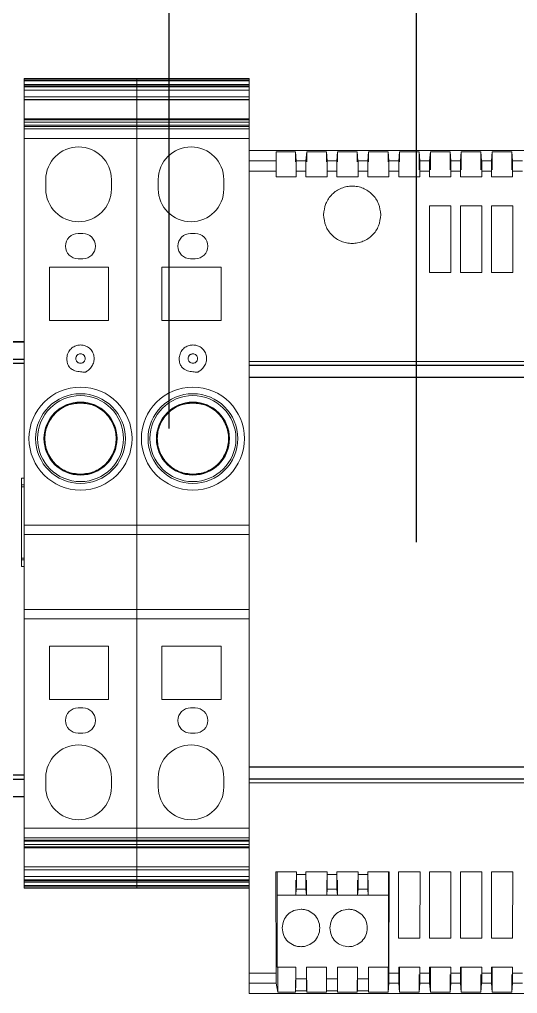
# Model space of a CAD drawing. Extents: x 4137 to 28680, y 2446 to 6814.
# Drawn here: x 7435.5 to 7488.7, y 4269.3 to 4373.3 of the extents above; entities that cross this region are included whole.
import ezdxf

# ---------------------------------------------------------------- set-up
doc = ezdxf.new("R2010")
doc.units = 0
doc.header["$LTSCALE"] = 0.5
doc.layers.get('0').update_dxf_attribs({"linetype": 'CONTINUOUS'})
for name, color, linetype in [('ARCEER', 3, 'CONTINUOUS'), ('DIM', 5, 'CONTINUOUS'), ('VOL', 2, 'CONTINUOUS')]:
    doc.layers.add(name, color=color, linetype=linetype)

msp = doc.modelspace()

# ---------------------------------------------------------------- linework, layer by layer
at = {"color": 7, "linetype": 'Continuous', "lineweight": 15}
for p, q in [((7436.02, 4366.99), (7448.02, 4366.99)), ((7436.02, 4366.99), (7436.02, 4366.84)), ((7436.02, 4366.84), (7448.02, 4366.84)), ((7436.02, 4366.84), (7436.02, 4366.73)), ((7436.02, 4366.73), (7448.02, 4366.73)), ((7436.02, 4366.73), (7436.02, 4366.34)), ((7436.02, 4366.34), (7448.02, 4366.34)), ((7436.02, 4366.34), (7436.02, 4366.22)), ((7436.02, 4366.22), (7448.02, 4366.22)), ((7436.02, 4366.22), (7436.02, 4366.11)), ((7436.02, 4366.11), (7448.02, 4366.11)), ((7436.02, 4366.11), (7436.02, 4365.76)), ((7448.02, 4366.99), (7448.02, 4366.84)), ((7448.02, 4366.99), (7460.02, 4366.99)), ((7448.02, 4366.73), (7448.02, 4366.84)), ((7448.02, 4366.84), (7460.02, 4366.84)), ((7448.02, 4366.34), (7448.02, 4366.73)), ((7448.02, 4366.73), (7460.02, 4366.73)), ((7448.02, 4366.22), (7448.02, 4366.34)), ((7448.02, 4366.34), (7460.02, 4366.34)), ((7448.02, 4366.11), (7448.02, 4366.22)), ((7448.02, 4366.22), (7460.02, 4366.22)), ((7448.02, 4366.11), (7460.02, 4366.11)), ((7448.02, 4365.76), (7448.02, 4366.11)), ((7460.02, 4366.99), (7460.02, 4366.84)), ((7460.02, 4366.73), (7460.02, 4366.84)), ((7460.02, 4366.34), (7460.02, 4366.73)), ((7460.02, 4366.22), (7460.02, 4366.34)), ((7460.02, 4366.11), (7460.02, 4366.22)), ((7460.02, 4365.76), (7460.02, 4366.11)), ((7436.02, 4365.76), (7448.02, 4365.76)), ((7436.02, 4365.05), (7436.02, 4365.76)), ((7448.02, 4365.05), (7436.02, 4365.05)), ((7436.02, 4365.05), (7436.02, 4364.73)), ((7448.02, 4365.76), (7448.02, 4365.05)), ((7448.02, 4365.76), (7460.02, 4365.76)), ((7448.02, 4364.73), (7448.02, 4365.05)), ((7460.02, 4365.05), (7448.02, 4365.05)), ((7460.02, 4365.76), (7460.02, 4365.05)), ((7460.02, 4364.73), (7460.02, 4365.05)), ((7448.02, 4364.73), (7436.02, 4364.73)), ((7436.02, 4364.73), (7436.02, 4364.7)), ((7448.02, 4364.7), (7436.02, 4364.7)), ((7436.02, 4364.7), (7436.02, 4362.7)), ((7460.02, 4364.73), (7448.02, 4364.73)), ((7448.02, 4364.73), (7448.02, 4364.7)), ((7448.02, 4362.7), (7448.02, 4364.7)), ((7460.02, 4364.7), (7448.02, 4364.7)), ((7460.02, 4364.73), (7460.02, 4364.7)), ((7460.02, 4362.7), (7460.02, 4364.7)), ((7436.02, 4362.7), (7448.02, 4362.7)), ((7436.02, 4362.7), (7436.02, 4362.57)), ((7436.02, 4362.57), (7448.02, 4362.57)), ((7436.02, 4362.57), (7436.02, 4362.34)), ((7436.02, 4362.34), (7448.02, 4362.34)), ((7436.02, 4362), (7436.02, 4362.34)), ((7448.02, 4362), (7436.02, 4362)), ((7436.02, 4362), (7436.02, 4361.88)), ((7448.02, 4361.88), (7436.02, 4361.88)), ((7436.02, 4361.88), (7436.02, 4361.63)), ((7448.02, 4362.7), (7448.02, 4362.57)), ((7448.02, 4362.7), (7460.02, 4362.7)), ((7448.02, 4362.34), (7448.02, 4362.57)), ((7448.02, 4362.57), (7460.02, 4362.57)), ((7448.02, 4362.34), (7448.02, 4362)), ((7448.02, 4362.34), (7460.02, 4362.34)), ((7460.02, 4362), (7448.02, 4362)), ((7448.02, 4361.88), (7448.02, 4362)), ((7448.02, 4361.63), (7448.02, 4361.88)), ((7460.02, 4361.88), (7448.02, 4361.88)), ((7460.02, 4362.7), (7460.02, 4362.57)), ((7460.02, 4362.34), (7460.02, 4362.57)), ((7460.02, 4362.34), (7460.02, 4362)), ((7460.02, 4361.88), (7460.02, 4362)), ((7460.02, 4361.63), (7460.02, 4361.88)), ((7448.02, 4361.63), (7436.02, 4361.63)), ((7436.02, 4361.63), (7436.02, 4360.57)), ((7448.02, 4361.63), (7448.02, 4360.57)), ((7460.02, 4361.63), (7448.02, 4361.63)), ((7460.02, 4361.63), (7460.02, 4360.57)), ((7448.02, 4360.57), (7436.02, 4360.57)), ((7436.02, 4360.57), (7436.02, 4319.29)), ((7448.02, 4319.29), (7448.02, 4360.57)), ((7460.02, 4360.57), (7448.02, 4360.57)), ((7460.02, 4358.18), (7460.02, 4360.57)), ((7460.02, 4359.29), (7514.02, 4359.29)), ((7462.89, 4359.16), (7464.97, 4359.16)), ((7462.89, 4358.2), (7462.89, 4359.16)), ((7464.97, 4358.08), (7464.97, 4359.16)), ((7464.97, 4359.16), (7465.04, 4358.2)), ((7466.09, 4358.2), (7466.17, 4359.16)), ((7466.17, 4358.08), (7466.17, 4359.16)), ((7466.17, 4359.16), (7468.27, 4359.16)), ((7468.27, 4358.08), (7468.27, 4359.16)), ((7468.27, 4359.16), (7468.34, 4358.2)), ((7469.39, 4358.2), (7469.47, 4359.16)), ((7469.47, 4358.08), (7469.47, 4359.16)), ((7469.47, 4359.16), (7471.57, 4359.16)), ((7471.57, 4358.08), (7471.57, 4359.16)), ((7471.57, 4359.16), (7471.64, 4358.2)), ((7472.69, 4358.2), (7472.77, 4359.16)), ((7472.77, 4358.08), (7472.77, 4359.16)), ((7472.77, 4359.16), (7474.87, 4359.16)), ((7474.87, 4358.08), (7474.87, 4359.16)), ((7474.87, 4359.16), (7474.94, 4358.2)), ((7475.99, 4358.2), (7476.07, 4359.16)), ((7476.07, 4358.08), (7476.07, 4359.16)), ((7476.07, 4359.16), (7478.17, 4359.16)), ((7478.17, 4357.25), (7478.17, 4359.16)), ((7478.17, 4359.16), (7478.24, 4358.2)), ((7479.29, 4358.2), (7479.37, 4359.16)), ((7479.37, 4357.25), (7479.37, 4359.16)), ((7479.37, 4359.16), (7481.47, 4359.16)), ((7481.47, 4357.25), (7481.47, 4359.16)), ((7481.47, 4359.16), (7481.54, 4358.2)), ((7482.59, 4358.2), (7482.67, 4359.16)), ((7482.67, 4357.25), (7482.67, 4359.16)), ((7482.67, 4359.16), (7484.77, 4359.16)), ((7484.77, 4357.25), (7484.77, 4359.16)), ((7484.77, 4359.16), (7484.84, 4358.2)), ((7485.89, 4358.2), (7485.97, 4359.16)), ((7485.97, 4357.25), (7485.97, 4359.16)), ((7485.97, 4359.16), (7488.07, 4359.16)), ((7488.07, 4357.25), (7488.07, 4359.16)), ((7488.07, 4359.16), (7488.14, 4358.2)), ((7460.02, 4358.2), (7462.89, 4358.2)), ((7460.02, 4357.11), (7460.02, 4358.18)), ((7465.04, 4358.2), (7466.09, 4358.2)), ((7468.34, 4358.2), (7469.39, 4358.2)), ((7471.64, 4358.2), (7472.69, 4358.2)), ((7474.94, 4358.2), (7475.99, 4358.2)), ((7479.29, 4358.2), (7478.24, 4358.2)), ((7482.59, 4358.2), (7481.54, 4358.2)), ((7485.89, 4358.2), (7484.84, 4358.2)), ((7489.19, 4358.2), (7488.14, 4358.2)), ((7460.02, 4357.11), (7462.89, 4357.11)), ((7460.02, 4336.79), (7460.02, 4357.11)), ((7462.89, 4356.49), (7462.89, 4357.11)), ((7465.05, 4357.11), (7465.05, 4356.49)), ((7466.09, 4357.11), (7465.05, 4357.11)), ((7466.09, 4356.49), (7466.09, 4357.11)), ((7468.35, 4357.11), (7468.35, 4356.49)), ((7469.39, 4357.11), (7468.35, 4357.11)), ((7469.39, 4356.49), (7469.39, 4357.11)), ((7471.65, 4357.11), (7471.65, 4356.49)), ((7472.69, 4357.11), (7471.65, 4357.11)), ((7472.69, 4356.49), (7472.69, 4357.11)), ((7474.95, 4357.11), (7474.95, 4356.49)), ((7475.99, 4357.11), (7474.95, 4357.11)), ((7475.99, 4356.49), (7475.99, 4357.11)), ((7478.25, 4357.11), (7478.25, 4356.49)), ((7478.25, 4357.11), (7479.29, 4357.11)), ((7479.29, 4356.49), (7479.29, 4357.11)), ((7481.55, 4357.11), (7481.55, 4356.49)), ((7481.55, 4357.11), (7482.59, 4357.11)), ((7482.59, 4356.49), (7482.59, 4357.11)), ((7484.85, 4357.11), (7484.85, 4356.49)), ((7484.85, 4357.11), (7485.89, 4357.11)), ((7485.89, 4356.49), (7485.89, 4357.11)), ((7488.15, 4357.11), (7488.15, 4356.49)), ((7488.15, 4357.11), (7489.19, 4357.11)), ((7438.32, 4355.19), (7438.32, 4356.19)), ((7445.32, 4356.19), (7445.32, 4355.19)), ((7450.32, 4355.19), (7450.32, 4356.19)), ((7457.32, 4356.19), (7457.32, 4355.19)), ((7465.05, 4356.49), (7462.89, 4356.49)), ((7468.35, 4356.49), (7466.09, 4356.49)), ((7471.65, 4356.49), (7469.39, 4356.49)), ((7474.95, 4356.49), (7472.69, 4356.49)), ((7478.25, 4356.49), (7475.99, 4356.49)), ((7481.55, 4356.49), (7479.29, 4356.49)), ((7484.85, 4356.49), (7482.59, 4356.49)), ((7488.15, 4356.49), (7485.89, 4356.49)), ((7479.28, 4346.29), (7479.28, 4353.39)), ((7479.28, 4353.39), (7481.56, 4353.39)), ((7482.58, 4353.39), (7484.86, 4353.39)), ((7482.58, 4346.29), (7482.58, 4353.39)), ((7485.88, 4353.39), (7488.16, 4353.39)), ((7485.88, 4346.29), (7485.88, 4353.39)), ((7441.77, 4350.44), (7442.27, 4350.44)), ((7453.77, 4350.44), (7454.27, 4350.44)), ((7442.27, 4347.74), (7441.77, 4347.74)), ((7454.27, 4347.74), (7453.77, 4347.74)), ((7438.72, 4341.14), (7438.72, 4346.84)), ((7438.72, 4346.84), (7445.02, 4346.84)), ((7445.02, 4346.84), (7445.02, 4341.14)), ((7450.72, 4346.84), (7457.02, 4346.84)), ((7450.72, 4341.14), (7450.72, 4346.84)), ((7457.02, 4346.84), (7457.02, 4341.14)), ((7481.56, 4346.29), (7479.28, 4346.29)), ((7484.86, 4346.29), (7482.58, 4346.29)), ((7488.16, 4346.29), (7485.88, 4346.29)), ((7445.02, 4341.14), (7438.72, 4341.14)), ((7457.02, 4341.14), (7450.72, 4341.14)), ((7514.02, 4336.79), (7460.02, 4336.79)), ((7460.02, 4336.37), (7460.02, 4336.79)), ((7460.02, 4335.09), (7460.02, 4336.37)), ((7460.02, 4293.49), (7460.02, 4335.09)), ((7435.72, 4324.31), (7436.02, 4324.31)), ((7435.72, 4314.87), (7435.72, 4324.31)), ((7436.02, 4323.59), (7435.72, 4323.59)), ((7435.72, 4323.39), (7436.02, 4323.39)), ((7436.02, 4319.29), (7448.02, 4319.29)), ((7436.02, 4319.29), (7436.02, 4318.29)), ((7448.02, 4318.29), (7448.02, 4319.29)), ((7448.02, 4319.29), (7460.02, 4319.29)), ((7448.02, 4318.29), (7436.02, 4318.29)), ((7436.02, 4318.29), (7436.02, 4310.29)), ((7448.02, 4310.29), (7448.02, 4318.29)), ((7460.02, 4318.29), (7448.02, 4318.29)), ((7436.02, 4315.79), (7435.72, 4315.79)), ((7436.02, 4315.59), (7435.72, 4315.59)), ((7436.02, 4314.87), (7435.72, 4314.87)), ((7436.02, 4310.29), (7436.02, 4309.29)), ((7448.02, 4310.29), (7436.02, 4310.29)), ((7448.02, 4310.29), (7448.02, 4309.29)), ((7460.02, 4310.29), (7448.02, 4310.29)), ((7436.02, 4309.29), (7436.02, 4286.96)), ((7448.02, 4309.29), (7436.02, 4309.29)), ((7448.02, 4286.96), (7448.02, 4309.29)), ((7460.02, 4309.29), (7448.02, 4309.29)), ((7438.72, 4306.39), (7445.02, 4306.39)), ((7438.72, 4300.69), (7438.72, 4306.39)), ((7445.02, 4306.39), (7445.02, 4300.69)), ((7450.72, 4306.39), (7457.02, 4306.39)), ((7450.72, 4300.69), (7450.72, 4306.39)), ((7457.02, 4306.39), (7457.02, 4300.69)), ((7445.02, 4300.69), (7438.72, 4300.69)), ((7457.02, 4300.69), (7450.72, 4300.69)), ((7441.77, 4299.79), (7442.27, 4299.79)), ((7453.77, 4299.79), (7454.27, 4299.79)), ((7442.27, 4297.09), (7441.77, 4297.09)), ((7454.27, 4297.09), (7453.77, 4297.09)), ((7460.02, 4292.21), (7460.02, 4293.49)), ((7438.32, 4291.34), (7438.32, 4292.34)), ((7445.32, 4292.34), (7445.32, 4291.34)), ((7450.32, 4291.34), (7450.32, 4292.34)), ((7457.32, 4292.34), (7457.32, 4291.34)), ((7460.02, 4291.79), (7460.02, 4292.21)), ((7460.02, 4291.79), (7514.02, 4291.79)), ((7460.02, 4271.46), (7460.02, 4291.79)), ((7436.02, 4286.96), (7448.02, 4286.96)), ((7436.02, 4286.96), (7436.02, 4285.9)), ((7448.02, 4286.96), (7448.02, 4285.9)), ((7448.02, 4286.96), (7460.02, 4286.96)), ((7436.02, 4285.9), (7448.02, 4285.9)), ((7436.02, 4285.9), (7436.02, 4285.65)), ((7448.02, 4285.65), (7448.02, 4285.9)), ((7448.02, 4285.9), (7460.02, 4285.9)), ((7436.02, 4285.65), (7448.02, 4285.65)), ((7436.02, 4285.65), (7436.02, 4285.54)), ((7436.02, 4285.54), (7448.02, 4285.54)), ((7436.02, 4285.19), (7436.02, 4285.54)), ((7448.02, 4285.19), (7436.02, 4285.19)), ((7436.02, 4285.19), (7436.02, 4284.96)), ((7448.02, 4284.96), (7436.02, 4284.96)), ((7436.02, 4284.96), (7436.02, 4284.83)), ((7448.02, 4285.54), (7448.02, 4285.65)), ((7448.02, 4285.65), (7460.02, 4285.65)), ((7448.02, 4285.54), (7460.02, 4285.54)), ((7448.02, 4285.54), (7448.02, 4285.19)), ((7448.02, 4284.96), (7448.02, 4285.19)), ((7460.02, 4285.19), (7448.02, 4285.19)), ((7448.02, 4284.96), (7448.02, 4284.83)), ((7460.02, 4284.96), (7448.02, 4284.96)), ((7448.02, 4284.83), (7436.02, 4284.83)), ((7436.02, 4284.83), (7436.02, 4282.83)), ((7448.02, 4282.83), (7448.02, 4284.83)), ((7460.02, 4284.83), (7448.02, 4284.83)), ((7436.02, 4282.83), (7448.02, 4282.83)), ((7436.02, 4282.83), (7436.02, 4282.81)), ((7436.02, 4282.81), (7448.02, 4282.81)), ((7436.02, 4282.81), (7436.02, 4282.48)), ((7448.02, 4282.83), (7448.02, 4282.81)), ((7448.02, 4282.83), (7460.02, 4282.83)), ((7448.02, 4282.81), (7460.02, 4282.81)), ((7448.02, 4282.48), (7448.02, 4282.81)), ((7436.02, 4282.48), (7448.02, 4282.48)), ((7436.02, 4281.77), (7436.02, 4282.48)), ((7448.02, 4281.77), (7436.02, 4281.77)), ((7436.02, 4281.77), (7436.02, 4281.42)), ((7448.02, 4282.48), (7448.02, 4281.77)), ((7448.02, 4282.48), (7460.02, 4282.48)), ((7448.02, 4281.42), (7448.02, 4281.77)), ((7460.02, 4281.77), (7448.02, 4281.77)), ((7462.87, 4282.29), (7465.06, 4282.29)), ((7462.9, 4271.46), (7462.87, 4282.29)), ((7463, 4282.29), (7463, 4279.79)), ((7465.06, 4282.29), (7465.06, 4282)), ((7466.08, 4282), (7465.06, 4282)), ((7465.06, 4282), (7465.06, 4281.55)), ((7466.08, 4282.29), (7468.36, 4282.29)), ((7466.08, 4282), (7466.08, 4282.29)), ((7466.08, 4281.55), (7466.08, 4282)), ((7468.36, 4282.29), (7468.36, 4282)), ((7469.38, 4282), (7468.36, 4282)), ((7468.36, 4282), (7468.36, 4281.55)), ((7469.38, 4282.29), (7471.66, 4282.29)), ((7469.38, 4282), (7469.38, 4282.29)), ((7469.38, 4281.55), (7469.38, 4282)), ((7471.66, 4282.29), (7471.66, 4282)), ((7472.68, 4282), (7471.66, 4282)), ((7471.66, 4282), (7471.66, 4281.55)), ((7472.68, 4282.29), (7474.96, 4282.29)), ((7472.68, 4282), (7472.68, 4282.29)), ((7472.68, 4281.55), (7472.68, 4282)), ((7474.9, 4279.79), (7474.9, 4282.29)), ((7474.96, 4282.29), (7474.95, 4271.46)), ((7475.98, 4282.29), (7478.26, 4282.29)), ((7478.26, 4282.29), (7478.25, 4275.19)), ((7479.28, 4282.29), (7481.56, 4282.29)), ((7481.56, 4282.29), (7481.55, 4275.19)), ((7482.58, 4282.29), (7484.86, 4282.29)), ((7484.86, 4282.29), (7484.85, 4275.19)), ((7485.88, 4282.29), (7488.16, 4282.29)), ((7488.16, 4282.29), (7488.15, 4275.19)), ((7448.02, 4281.42), (7436.02, 4281.42)), ((7436.02, 4281.42), (7436.02, 4281.31)), ((7448.02, 4281.31), (7436.02, 4281.31)), ((7436.02, 4281.31), (7436.02, 4281.19)), ((7448.02, 4281.19), (7436.02, 4281.19)), ((7436.02, 4281.19), (7436.02, 4280.81)), ((7448.02, 4280.81), (7436.02, 4280.81)), ((7436.02, 4280.81), (7436.02, 4280.69)), ((7448.02, 4280.69), (7436.02, 4280.69)), ((7436.02, 4280.69), (7436.02, 4280.54)), ((7460.02, 4281.42), (7448.02, 4281.42)), ((7448.02, 4281.31), (7448.02, 4281.42)), ((7448.02, 4281.19), (7448.02, 4281.31)), ((7460.02, 4281.31), (7448.02, 4281.31)), ((7448.02, 4280.81), (7448.02, 4281.19)), ((7460.02, 4281.19), (7448.02, 4281.19)), ((7448.02, 4280.69), (7448.02, 4280.81)), ((7460.02, 4280.81), (7448.02, 4280.81)), ((7448.02, 4280.69), (7448.02, 4280.54)), ((7460.02, 4280.69), (7448.02, 4280.69)), ((7465, 4281.41), (7465, 4279.79)), ((7466.14, 4281.41), (7466.14, 4279.79)), ((7468.3, 4281.41), (7468.3, 4279.79)), ((7469.44, 4281.41), (7469.44, 4279.79)), ((7471.6, 4281.41), (7471.6, 4279.79)), ((7472.74, 4279.79), (7472.74, 4281.41)), ((7448.02, 4280.54), (7436.02, 4280.54)), ((7460.02, 4280.54), (7448.02, 4280.54)), ((7463, 4279.79), (7463.02, 4272.09)), ((7465, 4279.79), (7463, 4279.79)), ((7465.05, 4280.44), (7465, 4279.79)), ((7466.14, 4279.79), (7465, 4279.79)), ((7465.05, 4280.44), (7466.08, 4280.44)), ((7466.14, 4279.79), (7466.08, 4280.44)), ((7468.3, 4279.79), (7466.14, 4279.79)), ((7468.35, 4280.44), (7468.3, 4279.79)), ((7469.44, 4279.79), (7468.3, 4279.79)), ((7468.35, 4280.44), (7469.38, 4280.44)), ((7469.44, 4279.79), (7469.38, 4280.44)), ((7471.6, 4279.79), (7469.44, 4279.79)), ((7471.65, 4280.44), (7471.6, 4279.79)), ((7472.74, 4279.79), (7471.6, 4279.79)), ((7471.65, 4280.44), (7472.68, 4280.44)), ((7472.74, 4279.79), (7472.68, 4280.44)), ((7474.9, 4279.79), (7472.74, 4279.79)), ((7474.89, 4272.09), (7474.9, 4279.79)), ((7478.25, 4275.19), (7475.98, 4275.19)), ((7481.55, 4275.19), (7479.28, 4275.19)), ((7484.85, 4275.19), (7482.58, 4275.19)), ((7488.15, 4275.19), (7485.88, 4275.19)), ((7460.02, 4271.46), (7462.9, 4271.46)), ((7460.02, 4270.38), (7460.02, 4271.46)), ((7463.02, 4272.09), (7464.99, 4272.09)), ((7463.07, 4272.09), (7463.07, 4269.42)), ((7464.99, 4272.09), (7464.99, 4270.85)), ((7468.29, 4272.09), (7466.15, 4272.09)), ((7466.15, 4270.85), (7466.15, 4272.09)), ((7468.29, 4272.09), (7468.29, 4270.85)), ((7471.59, 4272.09), (7469.45, 4272.09)), ((7469.45, 4270.85), (7469.45, 4272.09)), ((7471.59, 4272.09), (7471.59, 4270.85)), ((7474.89, 4272.09), (7472.75, 4272.09)), ((7472.75, 4270.85), (7472.75, 4272.09)), ((7474.87, 4272.09), (7474.87, 4269.42)), ((7475.99, 4271.46), (7474.95, 4271.46)), ((7475.99, 4272.09), (7478.25, 4272.09)), ((7475.99, 4271.46), (7475.99, 4272.09)), ((7476.07, 4272.09), (7476.07, 4269.42)), ((7478.17, 4271.33), (7478.17, 4269.42)), ((7478.25, 4272.09), (7478.25, 4271.46)), ((7479.29, 4271.46), (7478.25, 4271.46)), ((7479.29, 4272.09), (7481.55, 4272.09)), ((7479.29, 4271.46), (7479.29, 4272.09)), ((7479.37, 4272.09), (7479.37, 4269.42)), ((7481.47, 4271.33), (7481.47, 4269.42)), ((7481.55, 4272.09), (7481.55, 4271.46)), ((7482.59, 4271.46), (7481.55, 4271.46)), ((7482.59, 4272.09), (7484.85, 4272.09)), ((7482.59, 4271.46), (7482.59, 4272.09)), ((7482.67, 4272.09), (7482.67, 4269.42)), ((7484.77, 4271.33), (7484.77, 4269.42)), ((7484.85, 4272.09), (7484.85, 4271.46)), ((7485.89, 4271.46), (7484.85, 4271.46)), ((7485.89, 4272.09), (7488.15, 4272.09)), ((7485.89, 4271.46), (7485.89, 4272.09)), ((7485.97, 4272.09), (7485.97, 4269.42)), ((7488.07, 4271.33), (7488.07, 4269.42)), ((7488.15, 4272.09), (7488.15, 4271.46)), ((7489.19, 4271.46), (7488.15, 4271.46)), ((7462.91, 4270.38), (7460.02, 4270.38)), ((7460.02, 4269.29), (7460.02, 4270.38)), ((7463.07, 4269.42), (7462.91, 4270.38)), ((7464.97, 4270.7), (7464.97, 4269.42)), ((7466.15, 4270.85), (7464.99, 4270.85)), ((7466.17, 4270.7), (7466.17, 4269.42)), ((7468.27, 4270.7), (7468.27, 4269.42)), ((7469.45, 4270.85), (7468.29, 4270.85)), ((7469.47, 4270.7), (7469.47, 4269.42)), ((7471.57, 4270.7), (7471.57, 4269.42)), ((7472.75, 4270.85), (7471.59, 4270.85)), ((7472.77, 4270.7), (7472.77, 4269.42)), ((7474.94, 4270.38), (7474.87, 4269.42)), ((7474.94, 4270.38), (7475.99, 4270.38)), ((7476.07, 4269.42), (7475.99, 4270.38)), ((7478.24, 4270.38), (7478.17, 4269.42)), ((7478.24, 4270.38), (7479.29, 4270.38)), ((7479.37, 4269.42), (7479.29, 4270.38)), ((7481.54, 4270.38), (7481.47, 4269.42)), ((7481.54, 4270.38), (7482.59, 4270.38)), ((7482.67, 4269.42), (7482.59, 4270.38)), ((7484.84, 4270.38), (7484.77, 4269.42)), ((7484.84, 4270.38), (7485.89, 4270.38)), ((7485.97, 4269.42), (7485.89, 4270.38)), ((7488.14, 4270.38), (7488.07, 4269.42)), ((7488.14, 4270.38), (7489.19, 4270.38)), ((7514.02, 4269.29), (7460.02, 4269.29)), ((7464.97, 4269.42), (7463.07, 4269.42)), ((7464.98, 4269.58), (7464.97, 4269.42)), ((7464.98, 4269.58), (7466.16, 4269.58)), ((7466.17, 4269.42), (7466.16, 4269.58)), ((7468.27, 4269.42), (7466.17, 4269.42)), ((7468.28, 4269.58), (7468.27, 4269.42)), ((7468.28, 4269.58), (7469.46, 4269.58)), ((7469.47, 4269.42), (7469.46, 4269.58)), ((7471.57, 4269.42), (7469.47, 4269.42)), ((7471.58, 4269.58), (7471.57, 4269.42)), ((7471.58, 4269.58), (7472.76, 4269.58)), ((7472.77, 4269.42), (7472.76, 4269.58)), ((7474.87, 4269.42), (7472.77, 4269.42)), ((7478.17, 4269.42), (7476.07, 4269.42)), ((7481.47, 4269.42), (7479.37, 4269.42)), ((7484.77, 4269.42), (7482.67, 4269.42)), ((7488.07, 4269.42), (7485.97, 4269.42))]:
    msp.add_line(p, q, dxfattribs=at)
for centre, radius in [((7442.02, 4328.54), 5.5), ((7454.02, 4328.54), 5.5), ((7442.02, 4328.54), 4.79), ((7442.02, 4328.54), 4.59), ((7454.02, 4328.54), 4.79), ((7454.02, 4328.54), 4.59), ((7442.02, 4328.54), 3.9), ((7442.02, 4328.54), 3.85), ((7454.02, 4328.54), 3.9), ((7454.02, 4328.54), 3.85)]:
    msp.add_circle(centre, radius, dxfattribs=at)
for centre, radius, start, end in [((7441.82, 4356.19), 3.5, 0, 180), ((7453.82, 4356.19), 3.5, 0, 180), ((7441.82, 4355.19), 3.5, 180, 0), ((7453.82, 4355.19), 3.5, 180, 0), ((7441.77, 4349.09), 1.35, 90, 270), ((7442.27, 4349.09), 1.35, 270, 90), ((7453.77, 4349.09), 1.35, 90, 270), ((7454.27, 4349.09), 1.35, 270, 90), ((7441.77, 4298.44), 1.35, 90, 270), ((7442.27, 4298.44), 1.35, 270, 90), ((7453.77, 4298.44), 1.35, 90, 270), ((7454.27, 4298.44), 1.35, 270, 90), ((7441.82, 4292.34), 3.5, 0, 180), ((7453.82, 4292.34), 3.5, 0, 180), ((7441.82, 4291.34), 3.5, 180, 0), ((7453.82, 4291.34), 3.5, 180, 0)]:
    msp.add_arc(centre, radius, start, end, dxfattribs=at)
for points, knots in [([(7462.89, 4357.11), (7462.89, 4357.26), (7462.89, 4357.55), (7462.89, 4357.89), (7462.89, 4358.14), (7462.89, 4358.18), (7462.89, 4358.2)], [0, 0, 0, 0, 0.249999, 0.500002, 0.750002, 1, 1, 1, 1]), ([(7465.04, 4358.2), (7465.04, 4358.19), (7465.05, 4358.15), (7465.05, 4358.02), (7465.05, 4357.95)], [0, 0, 0, 0, 0.499997, 1, 1, 1, 1]), ([(7465.05, 4357.95), (7465.05, 4357.84), (7465.05, 4357.61), (7465.05, 4357.28), (7465.05, 4357.11)], [0, 0, 0, 0, 0.499996, 1, 1, 1, 1]), ([(7466.09, 4357.95), (7466.09, 4358.02), (7466.09, 4358.15), (7466.09, 4358.19), (7466.09, 4358.2)], [0, 0, 0, 0, 0.500003, 1, 1, 1, 1]), ([(7466.09, 4357.11), (7466.09, 4357.28), (7466.09, 4357.61), (7466.09, 4357.84), (7466.09, 4357.95)], [0, 0, 0, 0, 0.500004, 1, 1, 1, 1]), ([(7468.34, 4358.2), (7468.34, 4358.19), (7468.35, 4358.15), (7468.35, 4358.02), (7468.35, 4357.95)], [0, 0, 0, 0, 0.499997, 1, 1, 1, 1]), ([(7468.35, 4357.95), (7468.35, 4357.84), (7468.35, 4357.61), (7468.35, 4357.28), (7468.35, 4357.11)], [0, 0, 0, 0, 0.499996, 1, 1, 1, 1]), ([(7469.39, 4357.95), (7469.39, 4358.02), (7469.39, 4358.15), (7469.39, 4358.19), (7469.39, 4358.2)], [0, 0, 0, 0, 0.500003, 1, 1, 1, 1]), ([(7469.39, 4357.11), (7469.39, 4357.28), (7469.39, 4357.61), (7469.39, 4357.84), (7469.39, 4357.95)], [0, 0, 0, 0, 0.500004, 1, 1, 1, 1]), ([(7471.64, 4358.2), (7471.64, 4358.19), (7471.65, 4358.15), (7471.65, 4358.02), (7471.65, 4357.95)], [0, 0, 0, 0, 0.499997, 1, 1, 1, 1]), ([(7471.65, 4357.95), (7471.65, 4357.84), (7471.65, 4357.61), (7471.65, 4357.28), (7471.65, 4357.11)], [0, 0, 0, 0, 0.499996, 1, 1, 1, 1]), ([(7472.69, 4357.95), (7472.69, 4358.02), (7472.69, 4358.15), (7472.69, 4358.19), (7472.69, 4358.2)], [0, 0, 0, 0, 0.500003, 1, 1, 1, 1]), ([(7472.69, 4357.11), (7472.69, 4357.28), (7472.69, 4357.61), (7472.69, 4357.84), (7472.69, 4357.95)], [0, 0, 0, 0, 0.500004, 1, 1, 1, 1]), ([(7474.94, 4358.2), (7474.94, 4358.19), (7474.95, 4358.15), (7474.95, 4358.02), (7474.95, 4357.95)], [0, 0, 0, 0, 0.499997, 1, 1, 1, 1]), ([(7474.95, 4357.95), (7474.95, 4357.84), (7474.95, 4357.61), (7474.95, 4357.28), (7474.95, 4357.11)], [0, 0, 0, 0, 0.499996, 1, 1, 1, 1]), ([(7475.99, 4357.95), (7475.99, 4358.02), (7475.99, 4358.15), (7475.99, 4358.19), (7475.99, 4358.2)], [0, 0, 0, 0, 0.500003, 1, 1, 1, 1]), ([(7475.99, 4357.11), (7475.99, 4357.28), (7475.99, 4357.61), (7475.99, 4357.84), (7475.99, 4357.95)], [0, 0, 0, 0, 0.500004, 1, 1, 1, 1]), ([(7478.24, 4358.2), (7478.24, 4358.18), (7478.25, 4358.14), (7478.25, 4357.89), (7478.25, 4357.55), (7478.25, 4357.26), (7478.25, 4357.11)], [0, 0, 0, 0, 0.2499983, 0.4999985, 0.750001, 1, 1, 1, 1]), ([(7479.29, 4357.11), (7479.29, 4357.26), (7479.29, 4357.55), (7479.29, 4357.89), (7479.29, 4358.14), (7479.29, 4358.18), (7479.29, 4358.2)], [0, 0, 0, 0, 0.249999, 0.500002, 0.750002, 1, 1, 1, 1]), ([(7481.54, 4358.2), (7481.54, 4358.18), (7481.55, 4358.14), (7481.55, 4357.89), (7481.55, 4357.55), (7481.55, 4357.26), (7481.55, 4357.11)], [0, 0, 0, 0, 0.2499983, 0.4999985, 0.750001, 1, 1, 1, 1]), ([(7482.59, 4357.11), (7482.59, 4357.26), (7482.59, 4357.55), (7482.59, 4357.89), (7482.59, 4358.14), (7482.59, 4358.18), (7482.59, 4358.2)], [0, 0, 0, 0, 0.249999, 0.500002, 0.750002, 1, 1, 1, 1]), ([(7484.84, 4358.2), (7484.84, 4358.18), (7484.85, 4358.14), (7484.85, 4357.89), (7484.85, 4357.55), (7484.85, 4357.26), (7484.85, 4357.11)], [0, 0, 0, 0, 0.2499983, 0.4999985, 0.750001, 1, 1, 1, 1]), ([(7485.89, 4357.11), (7485.89, 4357.26), (7485.89, 4357.55), (7485.89, 4357.89), (7485.89, 4358.14), (7485.89, 4358.18), (7485.89, 4358.2)], [0, 0, 0, 0, 0.249999, 0.500002, 0.750002, 1, 1, 1, 1]), ([(7488.14, 4358.2), (7488.14, 4358.18), (7488.15, 4358.14), (7488.15, 4357.89), (7488.15, 4357.55), (7488.15, 4357.26), (7488.15, 4357.11)], [0, 0, 0, 0, 0.2499983, 0.4999985, 0.750001, 1, 1, 1, 1]), ([(7467.97, 4352.44), (7468.02, 4352.84), (7468.11, 4353.65), (7468.82, 4354.67), (7469.67, 4355.23), (7470.43, 4355.47), (7470.82, 4355.49), (7471.02, 4355.5)], [0, 0, 0, 0, 0.258575, 0.510919, 0.756457, 0.879256, 1, 1, 1, 1]), ([(7471.02, 4355.5), (7471.22, 4355.49), (7471.61, 4355.47), (7472.38, 4355.23), (7473.22, 4354.66), (7473.93, 4353.64), (7474.02, 4352.84), (7474.07, 4352.44)], [0, 0, 0, 0, 0.121535, 0.24455, 0.491147, 0.742872, 1, 1, 1, 1]), ([(7481.56, 4353.39), (7481.56, 4353.14), (7481.56, 4352.42), (7481.56, 4350.06), (7481.56, 4347.94), (7481.56, 4346.29)], [0, 0, 0, 0, 0.104547, 0.306065, 1, 1, 1, 1]), ([(7484.86, 4353.39), (7484.86, 4353.14), (7484.86, 4352.42), (7484.86, 4350.06), (7484.86, 4347.94), (7484.86, 4346.29)], [0, 0, 0, 0, 0.104547, 0.306065, 1, 1, 1, 1]), ([(7488.16, 4353.39), (7488.16, 4353.14), (7488.16, 4352.42), (7488.16, 4350.06), (7488.16, 4347.94), (7488.16, 4346.29)], [0, 0, 0, 0, 0.104547, 0.306065, 1, 1, 1, 1]), ([(7471.02, 4349.38), (7470.82, 4349.39), (7470.42, 4349.41), (7469.66, 4349.65), (7468.81, 4350.21), (7468.11, 4351.23), (7468.02, 4352.03), (7467.97, 4352.44)], [0, 0, 0, 0, 0.122167, 0.24563, 0.492249, 0.743606, 1, 1, 1, 1]), ([(7474.07, 4352.44), (7474.02, 4352.03), (7473.93, 4351.23), (7473.22, 4350.21), (7472.37, 4349.65), (7471.61, 4349.41), (7471.22, 4349.39), (7471.02, 4349.38)], [0, 0, 0, 0, 0.258114, 0.510103, 0.755725, 0.878898, 1, 1, 1, 1]), ([(7442.02, 4338.54), (7442.15, 4338.53), (7442.42, 4338.51), (7442.82, 4338.33), (7443.18, 4338.02), (7443.42, 4337.58), (7443.5, 4337.09), (7443.42, 4336.6), (7443.17, 4336.14), (7442.88, 4335.84), (7442.66, 4335.7), (7442.58, 4335.66), (7442.54, 4335.64), (7442.51, 4335.63), (7442.42, 4335.64), (7442.26, 4335.64), (7442, 4335.67), (7441.62, 4335.72), (7441.21, 4335.84), (7440.85, 4336.13), (7440.63, 4336.48), (7440.55, 4336.94), (7440.58, 4337.46), (7440.81, 4337.95), (7441.18, 4338.31), (7441.6, 4338.51), (7441.89, 4338.53), (7442.02, 4338.54)], [0, 0, 0, 0, 0.04406, 0.08812, 0.141376, 0.194633, 0.24789, 0.301124, 0.355766, 0.416795, 0.434765, 0.442693, 0.445442, 0.446868, 0.452463, 0.474848, 0.502012, 0.534724, 0.60076, 0.641364, 0.682136, 0.734114, 0.789822, 0.85194, 0.905196, 0.958453, 1, 1, 1, 1]), ([(7454.02, 4338.54), (7454.15, 4338.53), (7454.42, 4338.51), (7454.82, 4338.33), (7455.18, 4338.02), (7455.42, 4337.58), (7455.5, 4337.09), (7455.42, 4336.6), (7455.17, 4336.14), (7454.88, 4335.84), (7454.66, 4335.7), (7454.58, 4335.66), (7454.54, 4335.64), (7454.51, 4335.63), (7454.42, 4335.64), (7454.26, 4335.64), (7454, 4335.67), (7453.62, 4335.72), (7453.21, 4335.84), (7452.85, 4336.13), (7452.63, 4336.48), (7452.55, 4336.94), (7452.58, 4337.46), (7452.81, 4337.95), (7453.18, 4338.31), (7453.6, 4338.51), (7453.89, 4338.53), (7454.02, 4338.54)], [0, 0, 0, 0, 0.04406, 0.08812, 0.141376, 0.194633, 0.24789, 0.301124, 0.355765, 0.416795, 0.434765, 0.442693, 0.445442, 0.446868, 0.452463, 0.474848, 0.502011, 0.534724, 0.60076, 0.641364, 0.682136, 0.734114, 0.789822, 0.851939, 0.905196, 0.958453, 1, 1, 1, 1]), ([(7442.02, 4336.59), (7441.96, 4336.6), (7441.86, 4336.61), (7441.74, 4336.67), (7441.66, 4336.73), (7441.6, 4336.81), (7441.54, 4336.93), (7441.51, 4337.09), (7441.54, 4337.25), (7441.6, 4337.37), (7441.66, 4337.45), (7441.74, 4337.51), (7441.86, 4337.57), (7441.96, 4337.58), (7442.02, 4337.59)], [0, 0, 0, 0, 0.119721, 0.184688, 0.25, 0.314971, 0.380276, 0.500005, 0.619724, 0.68469, 0.75, 0.814967, 0.880279, 1, 1, 1, 1]), ([(7442.02, 4337.59), (7442.08, 4337.58), (7442.18, 4337.57), (7442.3, 4337.51), (7442.37, 4337.45), (7442.44, 4337.37), (7442.5, 4337.25), (7442.53, 4337.09), (7442.5, 4336.93), (7442.44, 4336.81), (7442.38, 4336.73), (7442.3, 4336.67), (7442.18, 4336.61), (7442.08, 4336.6), (7442.02, 4336.59)], [0, 0, 0, 0, 0.119722, 0.184689, 0.25, 0.314964, 0.380277, 0.499996, 0.619725, 0.684689, 0.75, 0.814967, 0.880278, 1, 1, 1, 1]), ([(7454.02, 4336.59), (7453.96, 4336.6), (7453.86, 4336.61), (7453.74, 4336.67), (7453.66, 4336.73), (7453.6, 4336.81), (7453.54, 4336.93), (7453.51, 4337.09), (7453.54, 4337.25), (7453.6, 4337.37), (7453.66, 4337.45), (7453.74, 4337.51), (7453.86, 4337.57), (7453.96, 4337.58), (7454.02, 4337.59)], [0, 0, 0, 0, 0.1197217, 0.1846889, 0.2500005, 0.3149712, 0.3802759, 0.5000047, 0.6197243, 0.6846889, 0.7499996, 0.8149672, 0.8802783, 1, 1, 1, 1]), ([(7454.02, 4337.59), (7454.08, 4337.58), (7454.18, 4337.57), (7454.3, 4337.51), (7454.37, 4337.45), (7454.44, 4337.37), (7454.5, 4337.25), (7454.53, 4337.09), (7454.5, 4336.93), (7454.44, 4336.81), (7454.38, 4336.73), (7454.3, 4336.67), (7454.18, 4336.61), (7454.08, 4336.6), (7454.02, 4336.59)], [0, 0, 0, 0, 0.119721, 0.184689, 0.25, 0.314964, 0.380276, 0.499996, 0.619725, 0.684689, 0.75, 0.814967, 0.880279, 1, 1, 1, 1]), ([(7442.02, 4324.74), (7441.54, 4324.79), (7440.81, 4324.87), (7439.92, 4325.34), (7439.31, 4325.83), (7438.82, 4326.44), (7438.36, 4327.33), (7438.13, 4328.54), (7438.36, 4329.75), (7438.82, 4330.64), (7439.31, 4331.25), (7439.92, 4331.74), (7440.81, 4332.21), (7441.54, 4332.29), (7442.02, 4332.34)], [0, 0, 0, 0, 0.1197284, 0.1841806, 0.25, 0.3158197, 0.3802718, 0.5, 0.6197282, 0.6841803, 0.75, 0.8158194, 0.8802716, 1, 1, 1, 1]), ([(7442.02, 4332.34), (7442.5, 4332.29), (7443.23, 4332.21), (7444.12, 4331.74), (7444.73, 4331.25), (7445.22, 4330.64), (7445.68, 4329.75), (7445.91, 4328.54), (7445.68, 4327.33), (7445.22, 4326.44), (7444.73, 4325.83), (7444.12, 4325.34), (7443.23, 4324.87), (7442.5, 4324.79), (7442.02, 4324.74)], [0, 0, 0, 0, 0.119728, 0.184181, 0.25, 0.31582, 0.380272, 0.5, 0.619728, 0.68418, 0.75, 0.815819, 0.880272, 1, 1, 1, 1]), ([(7454.02, 4324.74), (7453.54, 4324.79), (7452.81, 4324.87), (7451.92, 4325.34), (7451.31, 4325.83), (7450.82, 4326.44), (7450.36, 4327.33), (7450.13, 4328.54), (7450.36, 4329.75), (7450.82, 4330.64), (7451.31, 4331.25), (7451.92, 4331.74), (7452.81, 4332.21), (7453.54, 4332.29), (7454.02, 4332.34)], [0, 0, 0, 0, 0.119728, 0.184181, 0.25, 0.31582, 0.380272, 0.5, 0.619728, 0.68418, 0.75, 0.815819, 0.880272, 1, 1, 1, 1]), ([(7454.02, 4332.34), (7454.5, 4332.29), (7455.23, 4332.21), (7456.12, 4331.74), (7456.73, 4331.25), (7457.22, 4330.64), (7457.68, 4329.75), (7457.91, 4328.54), (7457.68, 4327.33), (7457.22, 4326.44), (7456.73, 4325.83), (7456.12, 4325.34), (7455.23, 4324.87), (7454.5, 4324.79), (7454.02, 4324.74)], [0, 0, 0, 0, 0.119728, 0.184181, 0.25, 0.31582, 0.380272, 0.5, 0.619728, 0.68418, 0.75, 0.815819, 0.880272, 1, 1, 1, 1]), ([(7475.98, 4275.19), (7475.98, 4275.44), (7475.98, 4276.16), (7475.98, 4278.52), (7475.98, 4280.64), (7475.98, 4282.29)], [0, 0, 0, 0, 0.104552, 0.306071, 1, 1, 1, 1]), ([(7479.28, 4275.19), (7479.28, 4275.44), (7479.28, 4276.16), (7479.28, 4278.52), (7479.28, 4280.64), (7479.28, 4282.29)], [0, 0, 0, 0, 0.104552, 0.306071, 1, 1, 1, 1]), ([(7482.58, 4275.19), (7482.58, 4275.44), (7482.58, 4276.16), (7482.58, 4278.52), (7482.58, 4280.64), (7482.58, 4282.29)], [0, 0, 0, 0, 0.104552, 0.306071, 1, 1, 1, 1]), ([(7485.88, 4275.19), (7485.88, 4275.44), (7485.88, 4276.16), (7485.88, 4278.52), (7485.88, 4280.64), (7485.88, 4282.29)], [0, 0, 0, 0, 0.104552, 0.306071, 1, 1, 1, 1]), ([(7465.06, 4281.55), (7465.06, 4281.4), (7465.06, 4281.1), (7465.06, 4280.75), (7465.06, 4280.51), (7465.05, 4280.47), (7465.05, 4280.44)], [0, 0, 0, 0, 0.249998, 0.499999, 0.75, 1, 1, 1, 1]), ([(7466.08, 4280.44), (7466.08, 4280.47), (7466.08, 4280.51), (7466.08, 4280.75), (7466.08, 4281.1), (7466.08, 4281.4), (7466.08, 4281.55)], [0, 0, 0, 0, 0.25, 0.500001, 0.750002, 1, 1, 1, 1]), ([(7468.36, 4281.55), (7468.36, 4281.4), (7468.36, 4281.1), (7468.36, 4280.75), (7468.36, 4280.51), (7468.35, 4280.47), (7468.35, 4280.44)], [0, 0, 0, 0, 0.249998, 0.499999, 0.75, 1, 1, 1, 1]), ([(7469.38, 4280.44), (7469.38, 4280.47), (7469.38, 4280.51), (7469.38, 4280.75), (7469.38, 4281.1), (7469.38, 4281.4), (7469.38, 4281.55)], [0, 0, 0, 0, 0.25, 0.500001, 0.750002, 1, 1, 1, 1]), ([(7471.66, 4281.55), (7471.66, 4281.4), (7471.66, 4281.1), (7471.66, 4280.75), (7471.66, 4280.51), (7471.65, 4280.47), (7471.65, 4280.44)], [0, 0, 0, 0, 0.249998, 0.499999, 0.75, 1, 1, 1, 1]), ([(7472.68, 4280.44), (7472.68, 4280.47), (7472.68, 4280.51), (7472.68, 4280.75), (7472.68, 4281.1), (7472.68, 4281.4), (7472.68, 4281.55)], [0, 0, 0, 0, 0.25, 0.500001, 0.750002, 1, 1, 1, 1]), ([(7463.56, 4276.29), (7463.59, 4276.56), (7463.65, 4277.09), (7464.12, 4277.75), (7464.78, 4278.2), (7465.3, 4278.26), (7465.56, 4278.29)], [0, 0, 0, 0, 0.264029, 0.516288, 0.760469, 1, 1, 1, 1]), ([(7465.56, 4278.29), (7465.69, 4278.28), (7465.95, 4278.27), (7466.44, 4278.11), (7467, 4277.75), (7467.45, 4277.08), (7467.61, 4276.29), (7467.45, 4275.49), (7467, 4274.83), (7466.44, 4274.47), (7465.94, 4274.31), (7465.69, 4274.3), (7465.56, 4274.29)], [0, 0, 0, 0, 0.060103, 0.119874, 0.242752, 0.368768, 0.499402, 0.630917, 0.758012, 0.880694, 0.940228, 1, 1, 1, 1]), ([(7468.64, 4276.29), (7468.67, 4276.56), (7468.73, 4277.09), (7469.2, 4277.75), (7469.86, 4278.2), (7470.38, 4278.26), (7470.64, 4278.29)], [0, 0, 0, 0, 0.263878, 0.516115, 0.760405, 1, 1, 1, 1]), ([(7470.64, 4278.29), (7470.77, 4278.28), (7471.02, 4278.27), (7471.52, 4278.11), (7472.08, 4277.75), (7472.53, 4277.08), (7472.69, 4276.29), (7472.53, 4275.5), (7472.08, 4274.83), (7471.52, 4274.47), (7471.02, 4274.31), (7470.77, 4274.3), (7470.64, 4274.29)], [0, 0, 0, 0, 0.060043, 0.119793, 0.242638, 0.36861, 0.499163, 0.630914, 0.757984, 0.880713, 0.940291, 1, 1, 1, 1]), ([(7465.56, 4274.29), (7465.43, 4274.3), (7465.18, 4274.31), (7464.68, 4274.46), (7464.12, 4274.83), (7463.65, 4275.49), (7463.59, 4276.02), (7463.56, 4276.29)], [0, 0, 0, 0, 0.1188786, 0.2384368, 0.4823507, 0.7352998, 1, 1, 1, 1]), ([(7470.64, 4274.29), (7470.38, 4274.32), (7469.86, 4274.38), (7469.21, 4274.83), (7468.73, 4275.49), (7468.67, 4276.02), (7468.64, 4276.29)], [0, 0, 0, 0, 0.237405, 0.481324, 0.734565, 1, 1, 1, 1]), ([(7462.91, 4270.38), (7462.91, 4270.41), (7462.91, 4270.46), (7462.9, 4270.75), (7462.9, 4271.09), (7462.9, 4271.35), (7462.9, 4271.46)], [0, 0, 0, 0, 0.299513, 0.566091, 0.799618, 1, 1, 1, 1]), ([(7474.95, 4271.46), (7474.95, 4271.32), (7474.95, 4271.03), (7474.95, 4270.68), (7474.95, 4270.44), (7474.94, 4270.4), (7474.94, 4270.38)], [0, 0, 0, 0, 0.2499999, 0.4999989, 0.7500009, 1, 1, 1, 1]), ([(7475.99, 4270.38), (7475.99, 4270.4), (7475.99, 4270.44), (7475.99, 4270.68), (7475.99, 4271.03), (7475.99, 4271.32), (7475.99, 4271.46)], [0, 0, 0, 0, 0.2499991, 0.5000011, 0.7500001, 1, 1, 1, 1]), ([(7478.25, 4271.46), (7478.25, 4271.32), (7478.25, 4271.03), (7478.25, 4270.68), (7478.25, 4270.44), (7478.24, 4270.4), (7478.24, 4270.38)], [0, 0, 0, 0, 0.25, 0.499999, 0.75, 1, 1, 1, 1]), ([(7479.29, 4270.38), (7479.29, 4270.4), (7479.29, 4270.44), (7479.29, 4270.68), (7479.29, 4271.03), (7479.29, 4271.32), (7479.29, 4271.46)], [0, 0, 0, 0, 0.2499991, 0.5000011, 0.7500001, 1, 1, 1, 1]), ([(7481.55, 4271.46), (7481.55, 4271.32), (7481.55, 4271.03), (7481.55, 4270.68), (7481.55, 4270.44), (7481.54, 4270.4), (7481.54, 4270.38)], [0, 0, 0, 0, 0.25, 0.499999, 0.75, 1, 1, 1, 1]), ([(7482.59, 4270.38), (7482.59, 4270.4), (7482.59, 4270.44), (7482.59, 4270.68), (7482.59, 4271.03), (7482.59, 4271.32), (7482.59, 4271.46)], [0, 0, 0, 0, 0.2499991, 0.5000011, 0.7500001, 1, 1, 1, 1]), ([(7484.85, 4271.46), (7484.85, 4271.32), (7484.85, 4271.03), (7484.85, 4270.68), (7484.85, 4270.44), (7484.84, 4270.4), (7484.84, 4270.38)], [0, 0, 0, 0, 0.2499999, 0.4999989, 0.7500009, 1, 1, 1, 1]), ([(7485.89, 4270.38), (7485.89, 4270.4), (7485.89, 4270.44), (7485.89, 4270.68), (7485.89, 4271.03), (7485.89, 4271.32), (7485.89, 4271.46)], [0, 0, 0, 0, 0.2499991, 0.5000011, 0.7500001, 1, 1, 1, 1]), ([(7488.15, 4271.46), (7488.15, 4271.32), (7488.15, 4271.03), (7488.15, 4270.68), (7488.15, 4270.44), (7488.14, 4270.4), (7488.14, 4270.38)], [0, 0, 0, 0, 0.2499999, 0.4999989, 0.7500009, 1, 1, 1, 1]), ([(7464.99, 4270.85), (7464.99, 4270.68), (7464.99, 4270.33), (7464.99, 4269.94), (7464.98, 4269.66), (7464.98, 4269.61), (7464.98, 4269.58)], [0, 0, 0, 0, 0.25, 0.499999, 0.75, 1, 1, 1, 1]), ([(7466.16, 4269.58), (7466.16, 4269.61), (7466.15, 4269.66), (7466.15, 4269.94), (7466.15, 4270.33), (7466.15, 4270.68), (7466.15, 4270.85)], [0, 0, 0, 0, 0.25, 0.500001, 0.75, 1, 1, 1, 1]), ([(7468.29, 4270.85), (7468.29, 4270.68), (7468.29, 4270.33), (7468.29, 4269.94), (7468.28, 4269.66), (7468.28, 4269.61), (7468.28, 4269.58)], [0, 0, 0, 0, 0.25, 0.499999, 0.75, 1, 1, 1, 1]), ([(7469.46, 4269.58), (7469.46, 4269.61), (7469.45, 4269.66), (7469.45, 4269.94), (7469.45, 4270.33), (7469.45, 4270.68), (7469.45, 4270.85)], [0, 0, 0, 0, 0.25, 0.500001, 0.75, 1, 1, 1, 1]), ([(7471.59, 4270.85), (7471.59, 4270.68), (7471.59, 4270.33), (7471.59, 4269.94), (7471.58, 4269.66), (7471.58, 4269.61), (7471.58, 4269.58)], [0, 0, 0, 0, 0.25, 0.499999, 0.75, 1, 1, 1, 1]), ([(7472.76, 4269.58), (7472.76, 4269.61), (7472.75, 4269.66), (7472.75, 4269.94), (7472.75, 4270.33), (7472.75, 4270.68), (7472.75, 4270.85)], [0, 0, 0, 0, 0.25, 0.500001, 0.75, 1, 1, 1, 1])]:
    msp.add_open_spline(points, degree=3, knots=knots, dxfattribs=at)
at = {"layer": 'ARCEER'}
for p, q in [((7433.82, 4338.89), (7436.02, 4338.89)), ((7436.02, 4338.87), (7433.82, 4338.87)), ((7433.82, 4337.03), (7436.02, 4337.03)), ((7436.02, 4336.55), (7433.82, 4336.55)), ((7433.82, 4292.63), (7436.02, 4292.63)), ((7436.02, 4292.15), (7433.82, 4292.15)), ((7433.82, 4290.31), (7436.02, 4290.31)), ((7436.02, 4290.29), (7433.82, 4290.29))]:
    msp.add_line(p, q, dxfattribs=at)
at = {"layer": 'DIM'}
for p, q in [((7451.44, 4509.87), (7451.44, 4329.62)), ((7477.85, 4509.7), (7477.85, 4317.48))]:
    msp.add_line(p, q, dxfattribs=at)
at = {"layer": 'VOL'}
for p, q in [((7460.02, 4336.37), (7514.02, 4336.37)), ((7460.02, 4335.09), (7514.02, 4335.09)), ((7460.02, 4293.49), (7514.02, 4293.49)), ((7460.02, 4292.21), (7514.02, 4292.21))]:
    msp.add_line(p, q, dxfattribs=at)

doc.saveas('drawing.dxf')
